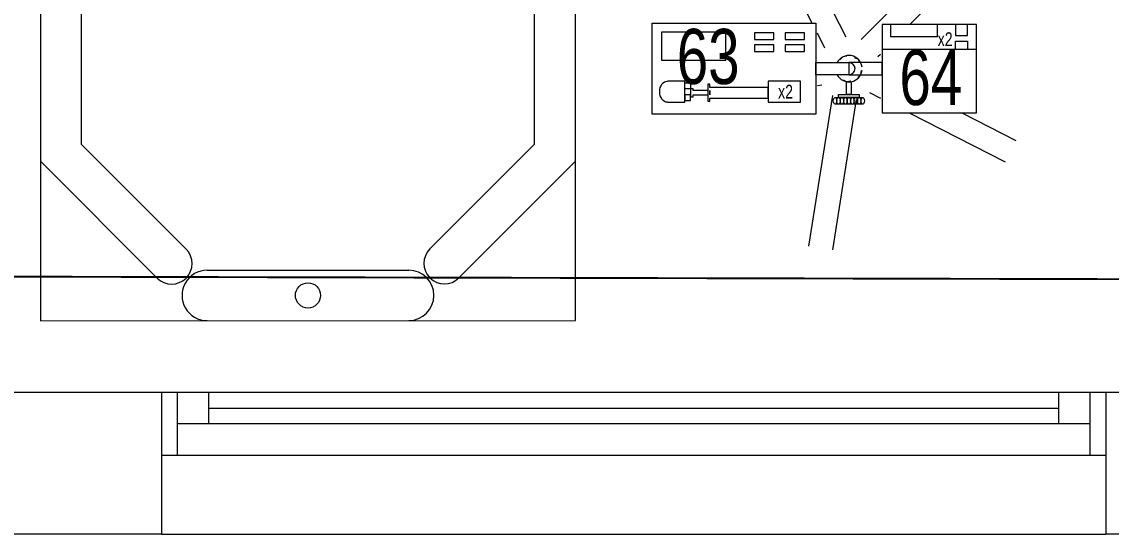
# Model space of a CAD drawing. Header units: metres. Extents: x 75097 to 220695, y -1557923 to -1361206.
# Drawn here: x 127576 to 129307, y -1471183 to -1470369 of the extents above; entities that cross this region are included whole.
import ezdxf

# ---------------------------------------------------------------- set-up
doc = ezdxf.new("R2010")
doc.units = ezdxf.units.M
doc.layers.get('0').update_dxf_attribs({"lineweight": 0})
for name, color, linetype, lineweight in [('A-100 - Copy$0$Aluminum', 8, 'Continuous', 0), ('A-100 - Copy$0$Medical Equipment and Furniture', 8, 'Continuous', 0), ('A-100 - Copy$0$Medical Equipment and Furniture1', 8, 'Continuous', 5), ('A-100 - Copy$0$Medical Equipment and Furniture2', 8, 'Continuous', 13), ('A-100 - Copy$0$Proj', 8, 'Continuous', 0), ('A-100 - Copy$0$Walls', 8, 'Continuous', 0)]:
    doc.layers.add(name, color=color, linetype=linetype, lineweight=lineweight)
doc.layers.add('E-POWR', color=7, linetype='Continuous', lineweight=9, true_color=0x4e7e3e)
doc.styles.add('A-100 - Copy$0$X3G_ENTITY_257CFD', font='swisscl.ttf', dxfattribs={"height": 200})

# ---------------------------------------------------------------- blocks, each defined once
blk = doc.blocks.new('*X149')
for p, q in [((5, 3), (5, 3)), ((5, 3), (5, 3)), ((5, 3), (5, 3)), ((5, 3), (5, 3)), ((5, 3), (5, 3)), ((5, 3), (5, 3)), ((5, 3), (5, 3)), ((5, 3), (5, 3)), ((5, 3), (5, 3)), ((5, 3), (5, 3)), ((5, 3), (5, 3)), ((5, 3), (5, 3)), ((5, 3), (5, 3)), ((5, 3), (5, 3)), ((5, 3), (5, 3)), ((5, 3), (5, 3)), ((5, 3), (5, 3)), ((5, 3), (5, 3)), ((5, 3), (5, 3)), ((5, 3), (5, 3)), ((5, 3), (5, 3)), ((5, 3), (5, 3)), ((5, 3), (5, 3)), ((5, 3), (5, 3)), ((5, 3), (5, 3)), ((5, 3), (5, 3)), ((5, 3), (5, 3)), ((5, 3), (5, 3)), ((5, 3), (5, 3)), ((5, 3), (5, 3)), ((5, 3), (5, 3)), ((5, 3), (5, 3)), ((5, 3), (5, 3)), ((5, 3), (5, 3)), ((5, 3), (5, 3)), ((5, 3), (5, 3)), ((5, 3), (5, 3)), ((5, 3), (5, 3)), ((5, 3), (5, 3)), ((5, 3), (5, 3)), ((5, 3), (5, 3)), ((5, 3), (5, 3)), ((5, 3), (5, 3)), ((5, 3), (5, 3)), ((5, 3), (5, 3)), ((5, 3), (5, 3)), ((5, 3), (5, 3)), ((5, 3), (5, 3)), ((5, 3), (5, 3)), ((5, 3), (5, 3)), ((5, 3), (5, 3)), ((5, 3), (5, 3)), ((5, 3), (5, 3)), ((5, 3), (5, 3)), ((5, 3), (5, 3)), ((5, 3), (5, 3)), ((5, 3), (5, 3)), ((5, 3), (5, 3)), ((5, 3), (5, 3)), ((5, 3), (5, 3)), ((5, 3), (5, 3)), ((5, 3), (5, 3)), ((5, 3), (5, 3)), ((5, 3), (5, 3)), ((5, 3), (5, 3)), ((5, 3), (5, 3)), ((6, 3), (5, 3)), ((5, 3), (5, 3)), ((6, 3), (5, 3)), ((5, 3), (5, 3)), ((6, 3), (5, 3)), ((5, 3), (5, 3)), ((6, 3), (5, 3)), ((5, 3), (5, 3)), ((5, 3), (5, 3)), ((5, 3), (5, 3)), ((5, 3), (5, 3)), ((5, 3), (5, 3)), ((5, 3), (5, 3)), ((5, 3), (5, 3)), ((5, 3), (5, 3)), ((5, 3), (5, 3)), ((5, 3), (5, 3)), ((5, 3), (5, 3)), ((5, 3), (5, 3)), ((5, 3), (5, 3)), ((5, 3), (5, 3)), ((5, 3), (5, 3)), ((5, 3), (5, 3)), ((5, 3), (5, 3)), ((5, 3), (5, 3)), ((5, 3), (5, 3)), ((5, 3), (5, 3)), ((5, 3), (5, 3)), ((5, 3), (5, 3)), ((5, 3), (5, 3)), ((6, 3), (6, 3)), ((6, 3), (6, 3)), ((6, 3), (6, 3)), ((6, 3), (6, 3)), ((6, 3), (6, 3)), ((6, 3), (6, 3)), ((6, 3), (6, 3)), ((6, 3), (6, 3)), ((6, 3), (6, 3)), ((6, 3), (6, 3)), ((6, 3), (6, 3)), ((6, 3), (6, 3)), ((6, 3), (6, 3)), ((6, 3), (6, 3)), ((6, 3), (6, 3)), ((6, 3), (6, 3)), ((6, 3), (6, 3)), ((6, 3), (6, 3)), ((6, 3), (6, 3)), ((6, 3), (6, 3)), ((6, 3), (6, 3)), ((6, 3), (6, 3)), ((6, 3), (6, 3)), ((6, 3), (6, 3)), ((6, 3), (6, 3)), ((6, 3), (6, 3)), ((6, 3), (6, 3)), ((6, 3), (6, 3)), ((6, 3), (6, 3)), ((6, 3), (6, 3)), ((6, 3), (6, 3)), ((6, 3), (6, 3)), ((6, 3), (6, 3)), ((6, 3), (6, 3)), ((6, 3), (6, 3)), ((6, 3), (6, 3)), ((6, 3), (6, 3)), ((6, 3), (6, 3)), ((6, 3), (6, 3)), ((6, 3), (6, 3)), ((6, 3), (6, 3)), ((6, 3), (6, 3)), ((6, 3), (6, 3)), ((6, 3), (6, 3)), ((6, 3), (6, 3)), ((6, 3), (6, 3)), ((6, 3), (6, 3)), ((6, 3), (6, 3)), ((6, 3), (6, 3)), ((6, 3), (6, 3)), ((6, 3), (6, 3)), ((6, 3), (6, 3)), ((6, 3), (6, 3)), ((6, 3), (6, 3)), ((6, 3), (6, 3)), ((6, 3), (6, 3)), ((6, 3), (6, 3)), ((6, 3), (6, 3)), ((6, 3), (6, 3)), ((6, 3), (6, 3)), ((6, 3), (6, 3)), ((6, 3), (6, 3)), ((6, 3), (6, 3)), ((6, 3), (6, 3)), ((6, 3), (6, 3)), ((6, 3), (6, 3)), ((6, 3), (6, 3)), ((6, 3), (6, 3)), ((6, 3), (6, 3)), ((6, 3), (6, 3)), ((6, 3), (6, 3)), ((6, 3), (6, 3)), ((6, 3), (6, 3)), ((6, 3), (6, 3)), ((6, 3), (6, 3)), ((6, 3), (6, 3)), ((6, 3), (6, 3)), ((6, 3), (6, 3)), ((6, 3), (6, 3)), ((6, 3), (6, 3)), ((6, 3), (6, 3)), ((6, 3), (6, 3)), ((6, 3), (6, 3)), ((6, 3), (6, 3)), ((6, 3), (6, 3)), ((6, 3), (6, 3)), ((6, 3), (6, 3)), ((6, 3), (6, 3)), ((6, 3), (6, 3)), ((6, 3), (6, 3)), ((6, 3), (6, 3)), ((6, 3), (6, 3)), ((6, 3), (6, 3)), ((6, 3), (6, 3)), ((6, 3), (6, 3)), ((6, 3), (6, 3)), ((6, 3), (6, 3)), ((6, 3), (6, 3)), ((6, 3), (6, 3)), ((6, 3), (6, 3)), ((6, 3), (6, 3)), ((6, 3), (6, 3)), ((6, 3), (6, 3)), ((6, 3), (6, 3)), ((6, 3), (6, 3)), ((6, 3), (6, 3)), ((6, 3), (6, 3)), ((6, 3), (6, 3)), ((6, 3), (6, 3)), ((6, 3), (6, 3)), ((6, 3), (6, 3)), ((6, 3), (6, 3)), ((6, 3), (6, 3)), ((6, 3), (6, 3)), ((6, 3), (6, 3)), ((6, 3), (6, 3)), ((6, 3), (6, 3)), ((6, 3), (6, 3)), ((6, 3), (6, 3)), ((6, 3), (6, 3)), ((6, 3), (6, 3)), ((6, 3), (6, 3)), ((6, 3), (6, 3)), ((6, 3), (6, 3)), ((6, 3), (6, 3)), ((6, 3), (6, 3)), ((6, 3), (6, 3)), ((6, 3), (6, 3)), ((6, 3), (6, 3)), ((6, 3), (6, 3)), ((6, 3), (6, 3)), ((6, 3), (6, 3)), ((6, 3), (6, 3)), ((6, 3), (6, 3)), ((6, 3), (6, 3)), ((6, 3), (6, 3)), ((6, 3), (6, 3)), ((6, 3), (6, 3)), ((6, 3), (6, 3)), ((6, 3), (6, 3)), ((6, 3), (6, 3)), ((6, 3), (6, 3)), ((6, 3), (6, 3)), ((6, 3), (6, 3)), ((6, 3), (6, 3)), ((6, 3), (6, 3)), ((6, 3), (6, 3)), ((6, 3), (6, 3)), ((6, 3), (6, 3)), ((6, 3), (6, 3)), ((6, 3), (6, 3)), ((6, 3), (6, 3)), ((6, 3), (6, 3)), ((6, 3), (6, 3)), ((6, 3), (6, 3)), ((6, 3), (6, 3)), ((6, 3), (6, 3)), ((6, 3), (6, 3)), ((6, 3), (6, 3)), ((6, 3), (6, 3)), ((6, 3), (6, 3)), ((6, 3), (6, 3)), ((6, 3), (6, 3)), ((6, 3), (6, 3)), ((6, 3), (6, 3)), ((6, 3), (6, 3)), ((6, 3), (6, 3)), ((6, 3), (6, 3)), ((6, 3), (6, 3)), ((6, 3), (6, 3)), ((6, 3), (6, 3)), ((6, 3), (6, 3)), ((6, 3), (6, 3)), ((6, 3), (6, 3)), ((6, 3), (6, 3)), ((6, 3), (6, 3)), ((6, 3), (6, 3)), ((6, 3), (6, 3)), ((6, 3), (6, 3)), ((6, 3), (6, 3)), ((6, 3), (6, 3)), ((6, 3), (6, 3)), ((6, 3), (6, 3)), ((6, 3), (6, 3)), ((6, 3), (6, 3)), ((6, 3), (6, 3)), ((6, 3), (6, 3)), ((6, 3), (6, 3)), ((6, 3), (6, 3)), ((6, 3), (6, 3)), ((6, 3), (6, 3)), ((6, 3), (6, 3)), ((6, 3), (6, 3)), ((6, 3), (6, 3)), ((6, 3), (6, 3)), ((6, 3), (6, 3)), ((6, 3), (6, 3)), ((6, 3), (6, 3)), ((6, 3), (6, 3)), ((6, 3), (6, 3)), ((6, 3), (6, 3)), ((6, 3), (6, 3)), ((6, 3), (6, 3)), ((6, 3), (6, 3)), ((6, 3), (5, 3)), ((6, 3), (5, 3)), ((6, 3), (5, 3)), ((6, 3), (5, 3)), ((6, 3), (5, 3)), ((6, 3), (6, 3)), ((6, 3), (6, 3)), ((6, 3), (6, 3)), ((6, 3), (6, 3)), ((6, 3), (6, 3)), ((6, 3), (6, 3)), ((6, 3), (6, 3)), ((6, 3), (6, 3)), ((6, 3), (6, 3)), ((6, 3), (6, 3)), ((6, 3), (6, 3)), ((6, 3), (6, 3)), ((6, 3), (6, 3)), ((6, 3), (6, 3)), ((6, 3), (6, 3)), ((6, 3), (6, 3)), ((6, 3), (6, 3)), ((6, 3), (6, 3)), ((6, 3), (6, 3)), ((6, 3), (6, 3)), ((6, 3), (6, 3)), ((6, 3), (6, 3)), ((6, 3), (6, 3)), ((6, 3), (6, 3)), ((6, 3), (6, 3)), ((6, 3), (6, 3)), ((6, 3), (6, 3)), ((6, 3), (6, 3)), ((6, 3), (6, 3)), ((6, 3), (6, 3)), ((6, 3), (6, 3)), ((6, 3), (6, 3)), ((6, 3), (6, 3)), ((6, 3), (6, 3)), ((6, 3), (6, 3)), ((6, 3), (6, 3)), ((6, 3), (6, 3)), ((6, 3), (6, 3)), ((6, 3), (6, 3)), ((6, 3), (6, 3)), ((6, 3), (6, 3)), ((6, 3), (6, 3)), ((6, 3), (6, 3)), ((6, 3), (6, 3)), ((6, 3), (6, 3)), ((6, 3), (6, 3)), ((6, 3), (6, 3)), ((6, 3), (6, 3)), ((6, 3), (6, 3)), ((6, 3), (6, 3)), ((6, 3), (6, 3)), ((6, 3), (6, 3)), ((6, 3), (6, 3)), ((6, 3), (6, 3)), ((6, 3), (6, 3)), ((6, 3), (6, 3)), ((6, 3), (6, 3)), ((6, 3), (6, 3)), ((6, 3), (6, 3)), ((6, 3), (6, 3)), ((6, 3), (6, 3)), ((6, 3), (6, 3)), ((6, 3), (6, 3)), ((6, 3), (6, 3)), ((6, 3), (6, 3)), ((6, 3), (6, 3)), ((6, 3), (6, 3)), ((6, 3), (6, 3)), ((6, 3), (6, 3)), ((6, 3), (6, 3)), ((6, 3), (6, 3)), ((6, 3), (6, 3)), ((6, 3), (6, 3)), ((6, 3), (6, 3)), ((6, 3), (6, 3)), ((6, 3), (6, 3)), ((6, 3), (6, 3)), ((6, 3), (6, 3)), ((6, 3), (6, 3)), ((6, 3), (6, 3)), ((6, 3), (6, 3)), ((6, 3), (6, 3)), ((6, 3), (6, 3)), ((6, 3), (6, 3)), ((6, 3), (6, 3)), ((6, 3), (6, 3)), ((6, 3), (6, 3)), ((6, 3), (6, 3)), ((6, 3), (6, 3)), ((6, 3), (6, 3)), ((6, 3), (6, 3)), ((6, 3), (6, 3)), ((6, 3), (6, 3)), ((6, 3), (6, 3)), ((6, 3), (6, 3)), ((6, 3), (6, 3)), ((6, 3), (6, 3)), ((6, 3), (6, 3)), ((6, 3), (6, 3)), ((6, 3), (6, 3)), ((6, 3), (6, 3)), ((6, 3), (6, 3)), ((6, 3), (6, 3)), ((6, 3), (6, 3)), ((6, 3), (6, 3)), ((6, 3), (6, 3)), ((6, 3), (6, 3)), ((6, 3), (6, 3)), ((6, 3), (6, 3)), ((6, 3), (6, 3)), ((6, 3), (6, 3)), ((6, 3), (6, 3)), ((6, 3), (6, 3)), ((6, 3), (6, 3)), ((6, 3), (6, 3)), ((6, 3), (6, 3)), ((6, 3), (6, 3)), ((6, 3), (6, 3)), ((6, 3), (6, 3)), ((6, 3), (6, 3)), ((6, 3), (6, 3)), ((6, 3), (6, 3)), ((6, 3), (6, 3)), ((6, 3), (6, 3)), ((6, 3), (6, 3)), ((6, 3), (6, 3)), ((6, 3), (6, 3)), ((6, 3), (6, 3)), ((6, 3), (6, 3)), ((6, 3), (6, 3)), ((6, 3), (6, 3)), ((6, 3), (6, 3)), ((6, 3), (6, 3)), ((6, 3), (6, 3)), ((6, 3), (6, 3)), ((6, 3), (6, 3)), ((6, 3), (6, 3)), ((6, 3), (6, 3)), ((6, 3), (6, 3)), ((6, 3), (6, 3)), ((6, 3), (6, 3)), ((6, 3), (6, 3)), ((6, 3), (6, 3)), ((6, 3), (6, 3)), ((6, 3), (6, 3)), ((6, 3), (6, 3)), ((6, 3), (6, 3)), ((6, 3), (6, 3)), ((6, 3), (6, 3)), ((6, 3), (6, 3)), ((6, 3), (6, 3)), ((6, 3), (6, 3)), ((6, 3), (6, 3)), ((6, 3), (6, 3)), ((6, 3), (6, 3)), ((6, 3), (6, 3)), ((6, 3), (6, 3)), ((6, 3), (6, 3)), ((6, 3), (6, 3)), ((6, 3), (6, 3)), ((6, 3), (6, 3)), ((6, 3), (6, 3)), ((6, 3), (6, 3)), ((6, 3), (6, 3)), ((6, 3), (6, 3)), ((6, 3), (6, 3)), ((6, 3), (6, 3)), ((6, 3), (6, 3)), ((6, 3), (6, 3)), ((6, 3), (6, 3)), ((6, 3), (6, 3)), ((6, 3), (6, 3)), ((6, 3), (6, 3)), ((6, 3), (6, 3)), ((6, 3), (6, 3)), ((6, 3), (6, 3)), ((6, 3), (6, 3)), ((6, 3), (6, 3)), ((6, 3), (6, 3)), ((6, 3), (6, 3)), ((6, 3), (6, 3)), ((6, 3), (6, 3)), ((6, 3), (6, 3)), ((6, 3), (6, 3)), ((6, 3), (6, 3)), ((6, 3), (6, 3)), ((6, 3), (6, 3)), ((6, 3), (6, 3)), ((6, 3), (6, 3)), ((6, 3), (6, 3)), ((6, 3), (6, 3)), ((6, 3), (6, 3)), ((6, 3), (6, 3)), ((6, 3), (6, 3)), ((6, 3), (6, 3)), ((6, 3), (6, 3)), ((6, 3), (6, 3)), ((6, 3), (6, 3)), ((6, 3), (6, 3)), ((6, 3), (6, 3)), ((6, 3), (6, 3)), ((6, 3), (6, 3)), ((6, 3), (6, 3)), ((6, 3), (6, 3)), ((6, 3), (6, 3)), ((6, 3), (6, 3)), ((6, 3), (6, 3)), ((6, 3), (6, 3)), ((6, 3), (6, 3)), ((6, 3), (6, 3)), ((6, 3), (6, 3)), ((6, 3), (6, 3)), ((6, 3), (6, 3)), ((6, 3), (6, 3)), ((6, 3), (6, 3)), ((6, 3), (6, 3)), ((6, 3), (6, 3)), ((6, 3), (6, 3)), ((6, 3), (6, 3)), ((6, 3), (6, 3)), ((6, 3), (6, 3)), ((6, 3), (6, 3)), ((6, 3), (6, 3)), ((6, 3), (6, 3)), ((6, 3), (6, 3)), ((6, 3), (6, 3)), ((6, 3), (6, 3)), ((6, 3), (6, 3)), ((6, 3), (6, 3)), ((6, 3), (6, 3)), ((6, 3), (6, 3)), ((6, 3), (6, 3)), ((6, 3), (6, 3)), ((6, 3), (6, 3)), ((6, 3), (6, 3)), ((6, 3), (6, 3)), ((6, 3), (6, 3)), ((6, 3), (6, 3)), ((6, 3), (6, 3)), ((6, 3), (6, 3)), ((6, 3), (6, 3)), ((6, 3), (6, 3)), ((6, 3), (6, 3)), ((6, 3), (6, 3)), ((6, 3), (6, 3)), ((6, 3), (6, 3)), ((6, 3), (6, 3)), ((6, 3), (6, 3)), ((6, 3), (6, 3)), ((6, 3), (6, 3)), ((6, 3), (6, 3)), ((6, 3), (6, 3)), ((6, 3), (6, 3)), ((6, 3), (6, 3)), ((6, 3), (6, 3)), ((6, 3), (6, 3)), ((6, 3), (6, 3)), ((6, 3), (6, 3)), ((6, 3), (6, 3)), ((6, 3), (6, 3)), ((6, 3), (6, 3)), ((6, 3), (6, 3)), ((6, 3), (6, 3)), ((6, 3), (6, 3)), ((6, 3), (6, 3)), ((6, 3), (6, 3)), ((6, 3), (6, 3)), ((6, 3), (6, 3)), ((6, 3), (6, 3)), ((6, 3), (6, 3)), ((6, 3), (6, 3)), ((6, 3), (6, 3)), ((6, 3), (6, 3)), ((6, 3), (6, 3)), ((6, 3), (6, 3)), ((6, 3), (6, 3)), ((6, 3), (6, 3)), ((6, 3), (6, 3)), ((6, 3), (6, 3)), ((6, 3), (6, 3)), ((6, 3), (6, 3)), ((6, 3), (6, 3)), ((6, 3), (6, 3)), ((6, 3), (6, 3)), ((6, 3), (6, 3)), ((6, 3), (6, 3)), ((6, 3), (6, 3)), ((6, 3), (6, 3)), ((6, 3), (6, 3)), ((6, 3), (6, 3)), ((6, 3), (6, 3)), ((6, 3), (6, 3)), ((6, 3), (6, 3)), ((6, 3), (6, 3)), ((6, 3), (6, 3)), ((6, 3), (6, 3)), ((6, 3), (6, 3)), ((6, 3), (6, 3)), ((6, 3), (6, 3)), ((6, 3), (6, 3)), ((6, 3), (6, 3)), ((6, 3), (6, 3)), ((6, 3), (6, 3)), ((6, 3), (6, 3)), ((6, 3), (6, 3)), ((6, 3), (6, 3)), ((6, 3), (6, 3)), ((6, 3), (6, 3)), ((6, 3), (6, 3)), ((6, 3), (6, 3)), ((6, 3), (6, 3)), ((6, 3), (6, 3)), ((6, 3), (6, 3)), ((6, 3), (6, 3)), ((6, 3), (6, 3)), ((6, 3), (6, 3)), ((6, 3), (6, 3))]:
    blk.add_line(p, q)
blk = doc.blocks.new('*X150')
for p, q in [((13, 1), (13, 1)), ((13, 1), (13, 1)), ((13, 1), (13, 1)), ((13, 1), (13, 1)), ((13, 1), (13, 1)), ((13, 1), (13, 1)), ((13, 1), (13, 1)), ((13, 1), (13, 1)), ((13, 1), (13, 1)), ((13, 1), (13, 1)), ((13, 1), (13, 1)), ((13, 1), (13, 1)), ((13, 1), (13, 1)), ((13, 1), (13, 1)), ((13, 1), (13, 1)), ((13, 1), (14, 1)), ((13, 1), (14, 1)), ((13, 1), (14, 1)), ((13, 1), (13, 1)), ((13, 1), (13, 1)), ((13, 1), (13, 1)), ((13, 1), (13, 1)), ((13, 1), (13, 1)), ((13, 1), (13, 1)), ((13, 1), (13, 1)), ((13, 1), (13, 1)), ((13, 1), (13, 1)), ((13, 1), (13, 1)), ((13, 1), (13, 1)), ((13, 1), (13, 1)), ((13, 1), (13, 1)), ((13, 1), (13, 1)), ((13, 1), (13, 1)), ((13, 1), (13, 1)), ((13, 1), (13, 1)), ((13, 1), (13, 1)), ((13, 1), (13, 1)), ((13, 1), (13, 1)), ((13, 1), (13, 1)), ((13, 1), (13, 1)), ((13, 1), (13, 1)), ((13, 1), (13, 1)), ((13, 1), (13, 1)), ((13, 1), (13, 1)), ((13, 1), (13, 1)), ((13, 1), (13, 1)), ((13, 1), (13, 1)), ((13, 1), (13, 1)), ((13, 1), (13, 1)), ((13, 1), (13, 1)), ((13, 1), (13, 1)), ((13, 1), (13, 1)), ((13, 1), (13, 1)), ((13, 1), (13, 1)), ((13, 1), (13, 1)), ((13, 1), (13, 1)), ((13, 1), (13, 1)), ((13, 1), (13, 1)), ((13, 1), (13, 1)), ((13, 1), (13, 1)), ((13, 1), (13, 1)), ((13, 1), (13, 1)), ((13, 1), (13, 1)), ((13, 1), (13, 1)), ((13, 1), (13, 1)), ((13, 1), (13, 1)), ((13, 1), (13, 1)), ((13, 1), (13, 1)), ((13, 1), (13, 1)), ((13, 1), (13, 1)), ((13, 1), (13, 1)), ((13, 1), (13, 1)), ((13, 1), (13, 1)), ((13, 1), (13, 1)), ((13, 1), (13, 1)), ((13, 1), (13, 1)), ((13, 1), (13, 1)), ((13, 1), (13, 1)), ((13, 1), (13, 1)), ((13, 1), (13, 1)), ((13, 1), (13, 1)), ((13, 1), (13, 1)), ((13, 1), (13, 1)), ((13, 1), (13, 1)), ((13, 1), (13, 1)), ((13, 1), (13, 1)), ((13, 1), (13, 1)), ((13, 1), (13, 1)), ((13, 1), (13, 1)), ((13, 1), (13, 1)), ((13, 1), (13, 1)), ((13, 1), (13, 1)), ((13, 1), (13, 1)), ((13, 1), (13, 1)), ((13, 1), (13, 1)), ((13, 1), (13, 1)), ((13, 1), (13, 1)), ((13, 1), (13, 1)), ((13, 1), (13, 1)), ((13, 1), (13, 1)), ((13, 1), (13, 1)), ((13, 1), (13, 1)), ((13, 1), (13, 1)), ((13, 1), (13, 1)), ((13, 1), (13, 1)), ((13, 1), (13, 1)), ((13, 1), (13, 1)), ((13, 1), (13, 1)), ((13, 1), (13, 1)), ((13, 1), (13, 1)), ((13, 1), (13, 1)), ((13, 1), (13, 1)), ((13, 1), (13, 1)), ((13, 1), (13, 1)), ((13, 1), (13, 1)), ((13, 1), (13, 1)), ((13, 1), (13, 1)), ((13, 1), (13, 1)), ((13, 1), (13, 1)), ((13, 1), (13, 1)), ((13, 1), (13, 1)), ((13, 1), (13, 1)), ((13, 1), (13, 1)), ((13, 1), (14, 1)), ((13, 0), (13, 0)), ((13, 0), (13, 0)), ((13, 0), (13, 0)), ((13, 0), (13, 0)), ((13, 0), (13, 0)), ((13, 0), (13, 0)), ((13, 0), (13, 0)), ((13, 0), (13, 0)), ((13, 0), (13, 0)), ((13, 0), (13, 0)), ((13, 0), (13, 0)), ((13, 0), (13, 0)), ((13, 0), (13, 0)), ((13, 0), (13, 0)), ((13, 0), (13, 0)), ((13, 0), (13, 0)), ((13, 0), (13, 0)), ((13, 0), (13, 0)), ((13, 0), (13, 0)), ((13, 0), (13, 0)), ((13, 0), (13, 0)), ((13, 0), (13, 0)), ((13, 0), (13, 0)), ((13, 0), (13, 0)), ((13, 0), (13, 0)), ((13, 0), (13, 0)), ((13, 0), (13, 0)), ((13, 0), (13, 0)), ((13, 0), (13, 0)), ((13, 0), (13, 0)), ((13, 0), (13, 0)), ((13, 0), (13, 0)), ((13, 0), (13, 0)), ((13, 0), (13, 0)), ((13, 0), (13, 0)), ((13, 0), (13, 0)), ((13, 0), (13, 0)), ((13, 0), (13, 0)), ((13, 0), (13, 0)), ((13, 0), (13, 0)), ((13, 0), (13, 0)), ((13, 0), (13, 0)), ((13, 0), (13, 0)), ((13, 0), (13, 0)), ((13, 0), (13, 0)), ((13, 0), (13, 0)), ((13, 0), (13, 0)), ((13, 0), (13, 0)), ((13, 0), (14, 0)), ((13, 0), (14, 0)), ((13, 0), (13, 0)), ((13, 0), (14, 0)), ((14, 1), (14, 1)), ((14, 1), (14, 1)), ((14, 1), (14, 1)), ((14, 1), (14, 1)), ((14, 1), (14, 1)), ((14, 1), (14, 1)), ((14, 1), (14, 1)), ((14, 1), (14, 1)), ((14, 1), (14, 1)), ((14, 1), (14, 1)), ((14, 1), (14, 1)), ((14, 1), (14, 1)), ((14, 1), (14, 1)), ((14, 1), (14, 1)), ((14, 1), (14, 1)), ((14, 1), (14, 1)), ((14, 1), (14, 1)), ((14, 1), (14, 1)), ((14, 1), (14, 1)), ((14, 1), (14, 1)), ((14, 1), (14, 1)), ((14, 1), (14, 1)), ((14, 1), (14, 1)), ((14, 1), (14, 1)), ((14, 1), (14, 1)), ((14, 1), (14, 1)), ((14, 1), (14, 1)), ((14, 1), (14, 1)), ((14, 1), (14, 1)), ((14, 1), (14, 1)), ((14, 1), (14, 1)), ((14, 1), (14, 1)), ((14, 1), (14, 1)), ((14, 1), (14, 1)), ((14, 1), (14, 1)), ((14, 1), (14, 1)), ((14, 1), (14, 1)), ((14, 1), (14, 1)), ((14, 1), (14, 1)), ((14, 1), (14, 1)), ((14, 1), (14, 1)), ((14, 1), (14, 1)), ((14, 1), (14, 1)), ((14, 1), (14, 1)), ((14, 1), (14, 1)), ((14, 1), (14, 1)), ((14, 1), (14, 1)), ((14, 1), (14, 1)), ((14, 1), (14, 1)), ((14, 1), (14, 1)), ((14, 1), (14, 1)), ((14, 1), (14, 1)), ((14, 1), (14, 1)), ((14, 1), (14, 1)), ((14, 1), (14, 1)), ((14, 1), (14, 1)), ((14, 1), (14, 1)), ((14, 1), (14, 1)), ((14, 1), (14, 1)), ((14, 1), (14, 1)), ((14, 1), (14, 1)), ((14, 1), (14, 1)), ((14, 1), (14, 1)), ((14, 1), (14, 1)), ((14, 1), (14, 1)), ((14, 1), (14, 1)), ((14, 1), (14, 1)), ((14, 1), (14, 1)), ((14, 1), (14, 1)), ((14, 1), (14, 1)), ((14, 1), (14, 1)), ((14, 1), (14, 1)), ((14, 1), (14, 1)), ((14, 1), (14, 1)), ((14, 1), (14, 1)), ((14, 1), (14, 1)), ((14, 1), (14, 1)), ((14, 1), (14, 1)), ((14, 1), (14, 1)), ((14, 1), (14, 1)), ((14, 1), (14, 1)), ((14, 1), (14, 1)), ((14, 1), (14, 1)), ((14, 1), (14, 1)), ((14, 1), (14, 1)), ((14, 1), (14, 1)), ((14, 1), (14, 1)), ((14, 1), (14, 1)), ((14, 1), (14, 1)), ((14, 1), (14, 1)), ((14, 1), (14, 1)), ((14, 1), (14, 1)), ((14, 1), (14, 1)), ((14, 1), (14, 1)), ((14, 0), (14, 0)), ((14, 0), (14, 0)), ((14, 0), (14, 0)), ((14, 0), (14, 0)), ((14, 0), (14, 0)), ((14, 0), (14, 0)), ((14, 0), (14, 0)), ((14, 0), (14, 0)), ((14, 0), (14, 0)), ((14, 0), (14, 0)), ((14, 0), (14, 0)), ((14, 0), (14, 0)), ((14, 0), (14, 0)), ((14, 0), (14, 0)), ((14, 0), (14, 0)), ((14, 0), (14, 0)), ((14, 0), (14, 0)), ((14, 0), (14, 0)), ((14, 0), (14, 0)), ((14, 0), (14, 0)), ((14, 0), (14, 0)), ((14, 0), (14, 0)), ((14, 0), (14, 0)), ((14, 0), (14, 0)), ((14, 0), (14, 0)), ((14, 0), (14, 0)), ((14, 0), (14, 0)), ((14, 0), (14, 0)), ((14, 0), (14, 0)), ((14, 0), (14, 0)), ((14, 0), (14, 0)), ((14, 0), (14, 0)), ((14, 0), (14, 0)), ((14, 0), (14, 0)), ((14, 0), (14, 0)), ((14, 0), (14, 0)), ((14, 0), (14, 0)), ((14, 0), (14, 0)), ((14, 0), (14, 0)), ((14, 0), (14, 0)), ((14, 0), (14, 0)), ((14, 0), (14, 0)), ((14, 0), (14, 0)), ((14, 0), (14, 0)), ((14, 0), (14, 0)), ((14, 0), (14, 0)), ((14, 0), (14, 0)), ((14, 0), (14, 0)), ((13, 0), (13, 0)), ((13, 0), (14, 0)), ((13, 0), (13, 0)), ((13, 0), (14, 0)), ((13, 0), (13, 0)), ((13, 0), (14, 0)), ((13, 0), (13, 0)), ((13, 0), (13, 0)), ((13, 0), (13, 0)), ((13, 0), (13, 0)), ((13, 0), (14, 0)), ((13, 0), (13, 0)), ((13, 0), (14, 0)), ((13, 0), (13, 0)), ((13, 0), (14, 0)), ((13, 0), (13, 0)), ((13, 0), (14, 0)), ((13, 0), (13, 0)), ((13, 0), (14, 0)), ((13, 0), (13, 0)), ((13, 0), (14, 0)), ((13, 0), (13, 0)), ((13, 0), (14, 0)), ((13, 0), (13, 0)), ((13, 0), (13, 0)), ((13, 0), (13, 0)), ((13, 0), (14, 0)), ((13, 0), (13, 0)), ((13, 0), (14, 0)), ((13, 0), (13, 0)), ((13, 0), (14, 0)), ((13, 0), (13, 0)), ((13, 0), (14, 0)), ((13, 0), (13, 0)), ((13, 0), (13, 0)), ((13, 0), (13, 0)), ((13, 0), (13, 0)), ((13, 0), (13, 0)), ((13, 0), (13, 0)), ((13, 0), (13, 0)), ((13, 0), (13, 0)), ((13, 0), (13, 0)), ((13, 0), (13, 0)), ((13, 0), (13, 0)), ((13, 0), (13, 0)), ((13, 0), (13, 0)), ((13, 0), (13, 0)), ((13, 0), (13, 0)), ((13, 0), (13, 0)), ((13, 0), (13, 0)), ((13, 0), (13, 0)), ((13, 0), (13, 0)), ((13, 0), (13, 0)), ((13, 0), (13, 0)), ((13, 0), (13, 0)), ((13, 0), (13, 0)), ((13, 0), (13, 0)), ((13, 0), (13, 0)), ((13, 0), (13, 0)), ((13, 0), (13, 0)), ((13, 0), (13, 0)), ((13, 0), (13, 0)), ((13, 0), (13, 0)), ((13, 0), (13, 0)), ((13, -1), (13, -1)), ((13, -1), (13, -1)), ((13, -1), (13, -1)), ((13, -1), (13, -1)), ((13, -1), (13, -1)), ((13, -1), (14, -1)), ((13, -1), (13, -1)), ((14, 0), (14, 0)), ((14, 0), (14, 0)), ((14, 0), (14, 0)), ((14, 0), (14, 0)), ((14, 0), (14, 0)), ((14, 0), (14, 0)), ((14, 0), (14, 0)), ((14, 0), (14, 0)), ((14, 0), (14, 0)), ((14, 0), (14, 0)), ((14, 0), (14, 0)), ((14, 0), (14, 0)), ((14, 0), (14, 0)), ((14, 0), (14, 0)), ((14, 0), (14, 0)), ((13, 0), (14, 0)), ((14, 0), (14, 0)), ((14, 0), (14, 0)), ((14, 0), (14, 0)), ((14, 0), (14, 0)), ((14, 0), (14, 0)), ((14, 0), (14, 0)), ((14, 0), (14, 0)), ((14, 0), (14, 0)), ((14, 0), (14, 0)), ((14, 0), (14, 0)), ((14, 0), (14, 0)), ((14, 0), (14, 0)), ((14, 0), (14, 0)), ((14, 0), (14, 0)), ((14, 0), (14, 0)), ((14, 0), (14, 0)), ((14, 0), (14, 0)), ((14, 0), (14, 0)), ((14, 0), (14, 0)), ((14, 0), (14, 0)), ((14, 0), (14, 0)), ((14, 0), (14, 0)), ((14, 0), (14, 0)), ((14, 0), (14, 0)), ((14, 0), (14, 0)), ((14, 0), (14, 0)), ((14, 0), (14, 0)), ((14, 0), (14, 0)), ((14, 0), (14, 0)), ((14, 0), (14, 0)), ((14, 0), (14, 0)), ((14, 0), (14, 0)), ((14, 0), (14, 0)), ((14, 0), (14, 0)), ((14, -1), (14, -1)), ((14, -1), (14, -1)), ((14, -1), (14, -1)), ((14, -1), (14, -1)), ((14, -1), (14, -1))]:
    blk.add_line(p, q)
blk = doc.blocks.new('A-100 - Copy$0$HF16786E-P')
at = {"layer": 'A-100 - Copy$0$Medical Equipment and Furniture1'}
for p, q in [((0, 0.425), (-2.14, 0.425)), ((-0.2531, 0.425), (-0.0678, 0.2397)), ((0, -0.425), (0, 0.425)), ((-0.28, 0.36), (-1.86, 0.36)), ((-0.28, 0.36), (-0.1137, 0.1937)), ((-0.08, -0.16), (-0.08, 0.16)), ((-0.1136, -0.1936), (-0.28, -0.36)), ((-0.0676, -0.2396), (-0.2531, -0.425)), ((-1.86, -0.36), (-0.28, -0.36)), ((-2.14, -0.425), (0, -0.425))]:
    blk.add_line(p, q, dxfattribs=at)
for points in [[(0, 0.425), (0, 0.425), (0, 0.425), (0, 0.425), (0, 0.425), (0, 0.425), (0, 0.425), (0, 0.425), (0, 0.425), (0, 0.425), (0, 0.425), (0, 0.425), (0, 0.425), (0, 0.425), (0, 0.425), (0, 0.425), (0, 0.425), (0, 0.425), (0, 0.425), (0, 0.425), (0, 0.425), (0, 0.425), (0, 0.425), (0, 0.425), (0, 0.425), (0, 0.425), (0, 0.425), (0, 0.425), (0, 0.425), (0, 0.425), (0, 0.425), (0, 0.425), (0, 0.425), (0, 0.425), (0, 0.425), (0, 0.425), (0, 0.425), (0, 0.425), (0, 0.425), (0, 0.425), (0, 0.425), (0, 0.425), (0, 0.425), (0, 0.425), (0, 0.425), (0, 0.425), (0, 0.425), (0, 0.425), (0, 0.425), (0, 0.425), (0, 0.425), (0, 0.425), (0, 0.425), (0, 0.425), (0, 0.425), (0, 0.425), (0, 0.425), (0, 0.425), (0, 0.425), (0, 0.425), (0, 0.425), (0, 0.425), (0, 0.425), (0, 0.425), (0, 0.425), (0, 0.425), (0, 0.425), (0, 0.425), (0, 0.425), (0, 0.425), (0, 0.425), (0, 0.425), (0, 0.425), (0, 0.425), (0, 0.425), (0, 0.425), (0, 0.425), (0, 0.425), (0, 0.425), (0, 0.425), (0, 0.425), (0, 0.425), (0, 0.425), (0, 0.425), (0, 0.425), (0, 0.425), (0, 0.425), (0, 0.425), (0, 0.425), (0, 0.425), (0, 0.425), (0, 0.425), (0, 0.425), (0, 0.425), (0, 0.425), (0, 0.425), (0, 0.425), (0, 0.425), (0, 0.425), (0, 0.425), (0, 0.425), (0, 0.425), (0, 0.425), (0, 0.425), (0, 0.425), (0, 0.425), (0, 0.425), (0, 0.425), (0, 0.425), (0, 0.425), (0, 0.425), (0, 0.425), (0, 0.425), (0, 0.425), (0, 0.425), (0, 0.425), (0, 0.425), (0, 0.425), (0, 0.425), (0, 0.425), (0, 0.425), (0, 0.425), (0, 0.425), (0, 0.425), (0, 0.425), (0, 0.425), (0, 0.425), (0, 0.425), (0, 0.425), (0, 0.425), (0, 0.425), (0, 0.425), (0, 0.425), (0, 0.425), (0, 0.425), (0, 0.425), (0, 0.425), (0, 0.425), (0, 0.425), (0, 0.425), (0, 0.425), (0, 0.425), (0, 0.425), (0, 0.425), (0, 0.425), (0, 0.425), (0, 0.425), (0, 0.425), (0, 0.425), (0, 0.425), (0, 0.425), (0, 0.425), (0, 0.425), (0, 0.425), (0, 0.425), (0, 0.425), (0, 0.425), (0, 0.425), (0, 0.425), (0, 0.425), (0, 0.425), (0, 0.425), (0, 0.425), (0, 0.425), (0, 0.425), (0, 0.425), (0, 0.425), (0, 0.425), (0, 0.425), (0, 0.425), (0, 0.425), (0, 0.425), (0, 0.425), (0, 0.425), (0, 0.425), (0, 0.425), (0, 0.425), (0, 0.425), (0, 0.425), (0, 0.425), (0, 0.425), (0, 0.425), (0, 0.425), (0, 0.425), (0, 0.425), (0, 0.425), (0, 0.425), (0, 0.425), (0, 0.425), (0, 0.425), (0, 0.425), (0, 0.425), (0, 0.425), (0, 0.425), (0, 0.425), (0, 0.425), (0, 0.425), (0, 0.425), (0, 0.425), (0, 0.425), (0, 0.425), (0, 0.425), (0, 0.425), (0, 0.425), (0, 0.425), (0, 0.425), (0, 0.425), (0, 0.425), (0, 0.425), (0, 0.425), (0, 0.425), (0, 0.425), (0, 0.425), (0, 0.425), (0, 0.425), (0, 0.425), (0, 0.425), (0, 0.425), (0, 0.425)], [(0, 0.425), (0, 0.425), (0, 0.425), (0, 0.425), (0, 0.425), (0, 0.425), (0, 0.425), (0, 0.425), (0, 0.425), (0, 0.425), (0, 0.425), (0, 0.425), (0, 0.425), (0, 0.425), (0, 0.425), (0, 0.425), (0, 0.425), (0, 0.425), (0, 0.425), (0, 0.425), (0, 0.425), (0, 0.425), (0, 0.425), (0, 0.425), (0, 0.425), (0, 0.425), (0, 0.425), (0, 0.425), (0, 0.425), (0, 0.425), (0, 0.425), (0, 0.425), (0, 0.425), (0, 0.425), (0, 0.425), (0, 0.425), (0, 0.425), (0, 0.425), (0, 0.425), (0, 0.425), (0, 0.425), (0, 0.425), (0, 0.425), (0, 0.425), (0, 0.425), (0, 0.425), (0, 0.425), (0, 0.425), (0, 0.425), (0, 0.425), (0, 0.425), (0, 0.425), (0, 0.425), (0, 0.425), (0, 0.425), (0, 0.425), (0, 0.425), (0, 0.425), (0, 0.425), (0, 0.425), (0, 0.425), (0, 0.425), (0, 0.425), (0, 0.425), (0, 0.425), (0, 0.425), (0, 0.425), (0, 0.425), (0, 0.425), (0, 0.425), (0, 0.425), (0, 0.425), (0, 0.425), (0, 0.425), (0, 0.425), (0, 0.425), (0, 0.425), (0, 0.425), (0, 0.425), (0, 0.425), (0, 0.425), (0, 0.425), (0, 0.425), (0, 0.425), (0, 0.425), (0, 0.425), (0, 0.425), (0, 0.425), (0, 0.425), (0, 0.425), (0, 0.425), (0, 0.425), (0, 0.425), (0, 0.425), (0, 0.425), (0, 0.425), (0, 0.425), (0, 0.425), (0, 0.425), (0, 0.425), (0, 0.425), (0, 0.425), (0, 0.425), (0, 0.425), (0, 0.425), (0, 0.425), (0, 0.425), (0, 0.425), (0, 0.425), (0, 0.425), (0, 0.425), (0, 0.425), (0, 0.425), (0, 0.425), (0, 0.425), (0, 0.425), (0, 0.425), (0, 0.425), (0, 0.425), (0, 0.425), (0, 0.425), (0, 0.425), (0, 0.425), (0, 0.425), (0, 0.425), (0, 0.425), (0, 0.425), (0, 0.425), (0, 0.425), (0, 0.425), (0, 0.425), (0, 0.425), (0, 0.425), (0, 0.425), (0, 0.425), (0, 0.425), (0, 0.425), (0, 0.425), (0, 0.425), (0, 0.425), (0, 0.425), (0, 0.425), (0, 0.425), (0, 0.425), (0, 0.425), (0, 0.425), (0, 0.425), (0, 0.425), (0, 0.425), (0, 0.425), (0, 0.425), (0, 0.425), (0, 0.425), (0, 0.425), (0, 0.425), (0, 0.425), (0, 0.425), (0, 0.425), (0, 0.425), (0, 0.425), (0, 0.425), (0, 0.425), (0, 0.425), (0, 0.425), (0, 0.425), (0, 0.425), (0, 0.425), (0, 0.425), (0, 0.425), (0, 0.425), (0, 0.425), (0, 0.425), (0, 0.425), (0, 0.425), (0, 0.425), (0, 0.425), (0, 0.425), (0, 0.425), (0, 0.425), (0, 0.425), (0, 0.425), (0, 0.425), (0, 0.425), (0, 0.425), (0, 0.425), (0, 0.425), (0, 0.425), (0, 0.425), (0, 0.425), (0, 0.425), (0, 0.425), (0, 0.425), (0, 0.425), (0, 0.425), (0, 0.425), (0, 0.425), (0, 0.425), (0, 0.425), (0, 0.425), (0, 0.425), (0, 0.425), (0, 0.425), (0, 0.425), (0, 0.425), (0, 0.425), (0, 0.425), (0, 0.425), (0, 0.425), (0, 0.425), (0, 0.425), (0, 0.425), (0, 0.425), (0, 0.425), (0, 0.425)], [(0, 0.425), (0, 0.425), (0, 0.425), (0, 0.425), (0, 0.425), (0, 0.425), (0, 0.425), (0, 0.425), (0, 0.425), (0, 0.425), (0, 0.425), (0, 0.425), (0, 0.425), (0, 0.425), (0, 0.425), (0, 0.425), (0, 0.425), (0, 0.425), (0, 0.425), (0, 0.425), (0, 0.425), (0, 0.425), (0, 0.425), (0, 0.425), (0, 0.425), (0, 0.425), (0, 0.425), (0, 0.425), (0, 0.425), (0, 0.425), (0, 0.425), (0, 0.425), (0, 0.425), (0, 0.425), (0, 0.425), (0, 0.425), (0, 0.425), (0, 0.425), (0, 0.425), (0, 0.425), (0, 0.425), (0, 0.425), (0, 0.425), (0, 0.425), (0, 0.425), (0, 0.425), (0, 0.425), (0, 0.425), (0, 0.425), (0, 0.425), (0, 0.425), (0, 0.425), (0, 0.425), (0, 0.425), (0, 0.425), (0, 0.425), (0, 0.425), (0, 0.425), (0, 0.425), (0, 0.425), (0, 0.425), (0, 0.425), (0, 0.425), (0, 0.425), (0, 0.425), (0, 0.425), (0, 0.425), (0, 0.425), (0, 0.425), (0, 0.425), (0, 0.425), (0, 0.425), (0, 0.425), (0, 0.425), (0, 0.425), (0, 0.425), (0, 0.425), (0, 0.425), (0, 0.425), (0, 0.425), (0, 0.425), (0, 0.425), (0, 0.425), (0, 0.425), (0, 0.425), (0, 0.425), (0, 0.425), (0, 0.425), (0, 0.425), (0, 0.425), (0, 0.425), (0, 0.425), (0, 0.425), (0, 0.425), (0, 0.425), (0, 0.425), (0, 0.425), (0, 0.425), (0, 0.425), (0, 0.425), (0, 0.425), (0, 0.425), (0, 0.425), (0, 0.425), (0, 0.425), (0, 0.425), (0, 0.425), (0, 0.425), (0, 0.425), (0, 0.425), (0, 0.425), (0, 0.425), (0, 0.425), (0, 0.425), (0, 0.425), (0, 0.425), (0, 0.425), (0, 0.425), (0, 0.425), (0, 0.425), (0, 0.425), (0, 0.425), (0, 0.425), (0, 0.425), (0, 0.425), (0, 0.425), (0, 0.425), (0, 0.425), (0, 0.425), (0, 0.425), (0, 0.425), (0, 0.425), (0, 0.425), (0, 0.425), (0, 0.425), (0, 0.425), (0, 0.425), (0, 0.425), (0, 0.425), (0, 0.425), (0, 0.425), (0, 0.425), (0, 0.425), (0, 0.425), (0, 0.425), (0, 0.425), (0, 0.425), (0, 0.425), (0, 0.425), (0, 0.425), (0, 0.425), (0, 0.425), (0, 0.425), (0, 0.425), (0, 0.425), (0, 0.425), (0, 0.425), (0, 0.425), (0, 0.425), (0, 0.425), (0, 0.425), (0, 0.425), (0, 0.425), (0, 0.425), (0, 0.425), (0, 0.425), (0, 0.425), (0, 0.425), (0, 0.425), (0, 0.425), (0, 0.425), (0, 0.425), (0, 0.425), (0, 0.425), (0, 0.425), (0, 0.425), (0, 0.425), (0, 0.425), (0, 0.425), (0, 0.425), (0, 0.425), (0, 0.425), (0, 0.425), (0, 0.425), (0, 0.425), (0, 0.425), (0, 0.425), (0, 0.425), (0, 0.425), (0, 0.425), (0, 0.425), (0, 0.425), (0, 0.425), (0, 0.425), (0, 0.425), (0, 0.425), (0, 0.425), (0, 0.425), (0, 0.425), (0, 0.425), (0, 0.425), (0, 0.425), (0, 0.425), (0, 0.425), (0, 0.425), (0, 0.425), (0, 0.425), (0, 0.425), (0, 0.425), (0, 0.425), (0, 0.425), (0, 0.425), (0, 0.425), (0, 0.425), (0, 0.425), (0, 0.425), (0, 0.425), (0, 0.425), (0, 0.425), (0, 0.425), (0, 0.425), (0, 0.425), (0, 0.425), (0, 0.425), (0, 0.425), (0, 0.425), (0, 0.425), (0, 0.425), (0, 0.425), (0, 0.425), (0, 0.425), (0, 0.425), (0, 0.425), (0, 0.425), (0, 0.425), (0, 0.425), (0, 0.425), (0, 0.425), (0, 0.425), (0, 0.425), (0, 0.425), (0, 0.425), (0, 0.425), (0, 0.425), (0, 0.425), (0, 0.425), (0, 0.425), (0, 0.425), (0, 0.425), (0, 0.425), (0, 0.425), (0, 0.425), (0, 0.425), (0, 0.425), (0, 0.425), (0, 0.425), (0, 0.425), (0, 0.425), (0, 0.425), (0, 0.425), (0, 0.425), (0, 0.425), (0, 0.425), (0, 0.425), (0, 0.425), (0, 0.425), (0, 0.425), (0, 0.425), (0, 0.425), (0, 0.425), (0, 0.425), (0, 0.425), (0, 0.425), (0, 0.425), (0, 0.425), (0, 0.425), (0, 0.425)]]:
    blk.add_lwpolyline(points, close=True, dxfattribs=at)
for points in [[(0, 0.425), (0, 0.425), (0, 0.425), (0, 0.425), (0, 0.425), (0, 0.425), (0, 0.425), (0, 0.425), (0, 0.425), (0, 0.425), (0, 0.425), (0, 0.425), (0, 0.425), (0, 0.425), (0, 0.425)], [(0, 0.425), (0, 0.425), (0, 0.425), (0, 0.425), (0, 0.425), (0, 0.425), (0, 0.425), (0, 0.425), (0, 0.425), (0, 0.425), (0, 0.425), (0, 0.425), (0, 0.425), (0, 0.425), (0, 0.425), (0, 0.425), (0, 0.425), (0, 0.425), (0, 0.425), (0, 0.425), (0, 0.425), (0, 0.425), (0, 0.425), (0, 0.425), (0, 0.425), (0, 0.425), (0, 0.425), (0, 0.425), (0, 0.425), (0, 0.425), (0, 0.425), (0, 0.425), (0, 0.425), (0, 0.425), (0, 0.425), (0, 0.425), (0, 0.425), (0, 0.425), (0, 0.425), (0, 0.425), (0, 0.425), (0, 0.425), (0, 0.425), (0, 0.425), (0, 0.425), (0, 0.425), (0, 0.425), (0, 0.425), (0, 0.425), (0, 0.425), (0, 0.425), (0, 0.425), (0, 0.425), (0, 0.425), (0, 0.425), (0, 0.425), (0, 0.425), (0, 0.425), (0, 0.425), (0, 0.425), (0, 0.425), (0, 0.425), (0, 0.425), (0, 0.425), (0, 0.425), (0, 0.425), (0, 0.425), (0, 0.425), (0, 0.425), (0, 0.425), (0, 0.425), (0, 0.425), (0, 0.425), (0, 0.425), (0, 0.425), (0, 0.425), (0, 0.425), (0, 0.425), (0, 0.425), (0, 0.425), (0, 0.425), (0, 0.425), (0, 0.425), (0, 0.425), (0, 0.425), (0, 0.425), (0, 0.425), (0, 0.425), (0, 0.425)], [(0, 0.425), (0, 0.425), (0, 0.425), (0, 0.425), (0, 0.425), (0, 0.425), (0, 0.425), (0, 0.425), (0, 0.425), (0, 0.425), (0, 0.425), (0, 0.425), (0, 0.425), (0, 0.425), (0, 0.425), (0, 0.425), (0, 0.425), (0, 0.425), (0, 0.425), (0, 0.425), (0, 0.425), (0, 0.425), (0, 0.425), (0, 0.425), (0, 0.425), (0, 0.425), (0, 0.425), (0, 0.425), (0, 0.425), (0, 0.425), (0, 0.425), (0, 0.425), (0, 0.425), (0, 0.425), (0, 0.425), (0, 0.425), (0, 0.425), (0, 0.425), (0, 0.425), (0, 0.425), (0, 0.425), (0, 0.425), (0, 0.425), (0, 0.425), (0, 0.425), (0, 0.425), (0, 0.425), (0, 0.425), (0, 0.425), (0, 0.425), (0, 0.425), (0, 0.425), (0, 0.425), (0, 0.425), (0, 0.425), (0, 0.425), (0, 0.425), (0, 0.425), (0, 0.425), (0, 0.425), (0, 0.425), (0, 0.425), (0, 0.425), (0, 0.425), (0, 0.425), (0, 0.425), (0, 0.425), (0, 0.425), (0, 0.425), (0, 0.425), (0, 0.425), (0, 0.425), (0, 0.425), (0, 0.425), (0, 0.425), (0, 0.425), (0, 0.425), (0, 0.425), (0, 0.425), (0, 0.425), (0, 0.425), (0, 0.425), (0, 0.425), (0, 0.425), (0, 0.425), (0, 0.425), (0, 0.425), (0, 0.425), (0, 0.425), (0, 0.425), (0, 0.425), (0, 0.425), (0, 0.425), (0, 0.425), (0, 0.425), (0, 0.425), (0, 0.425), (0, 0.425), (0, 0.425), (0, 0.425), (0, 0.425), (0, 0.425), (0, 0.425), (0, 0.425), (0, 0.425), (0, 0.425), (0, 0.425), (0, 0.425), (0, 0.425), (0, 0.425), (0, 0.425)], [(0, 0.425), (0, 0.425), (0, 0.425), (0, 0.425), (0, 0.425), (0, 0.425), (0, 0.425), (0, 0.425), (0, 0.425), (0, 0.425), (0, 0.425), (0, 0.425), (0, 0.425), (0, 0.425), (0, 0.425), (0, 0.425), (0, 0.425), (0, 0.425), (0, 0.425), (0, 0.425), (0, 0.425), (0, 0.425), (0, 0.425), (0, 0.425), (0, 0.425), (0, 0.425), (0, 0.425), (0, 0.425), (0, 0.425), (0, 0.425), (0, 0.425), (0, 0.425), (0, 0.425), (0, 0.425), (0, 0.425), (0, 0.425), (0, 0.425), (0, 0.425), (0, 0.425), (0, 0.425), (0, 0.425), (0, 0.425), (0, 0.425), (0, 0.425), (0, 0.425), (0, 0.425), (0, 0.425), (0, 0.425), (0, 0.425), (0, 0.425), (0, 0.425), (0, 0.425), (0, 0.425), (0, 0.425)], [(0, 0.425), (0, 0.425), (0, 0.425), (0, 0.425), (0, 0.425), (0, 0.425), (0, 0.425), (0, 0.425), (0, 0.425), (0, 0.425), (0, 0.425), (0, 0.425), (0, 0.425), (0, 0.425), (0, 0.425), (0, 0.425), (0, 0.425)], [(0, 0.425), (0, 0.425), (0, 0.425), (0, 0.425), (0, 0.425), (0, 0.425), (0, 0.425), (0, 0.425), (0, 0.425), (0, 0.425)], [(0, 0.425), (0, 0.425), (0, 0.425), (0, 0.425), (0, 0.425), (0, 0.425), (0, 0.425), (0, 0.425), (0, 0.425), (0, 0.425)], [(0, 0.425), (0, 0.425), (0, 0.425), (0, 0.425), (0, 0.425), (0, 0.425), (0, 0.425)], [(0, 0.425), (0, 0.425), (0, 0.425), (0, 0.425), (0, 0.425), (0, 0.425), (0, 0.425), (0, 0.425), (0, 0.425), (0, 0.425), (0, 0.425), (0, 0.425)], [(0, 0.425), (0, 0.425), (0, 0.425), (0, 0.425), (0, 0.425), (0, 0.425), (0, 0.425)], [(0, 0.425), (0, 0.425), (0, 0.425), (0, 0.425), (0, 0.425), (0, 0.425), (0, 0.425), (0, 0.425), (0, 0.425), (0, 0.425)], [(0, 0.425), (0, 0.425), (0, 0.425), (0, 0.425), (0, 0.425), (0, 0.425), (0, 0.425), (0, 0.425)], [(0, 0.425), (0, 0.425), (0, 0.425), (0, 0.425), (0, 0.425), (0, 0.425), (0, 0.425), (0, 0.425), (0, 0.425), (0, 0.425), (0, 0.425), (0, 0.425), (0, 0.425), (0, 0.425), (0, 0.425), (0, 0.425), (0, 0.425), (0, 0.425)], [(0, 0.425), (0, 0.425), (0, 0.425), (0, 0.425), (0, 0.425), (0, 0.425), (0, 0.425), (0, 0.425), (0, 0.425), (0, 0.425)], [(0, 0.425), (0, 0.425), (0, 0.425), (0, 0.425), (0, 0.425), (0, 0.425), (0, 0.425), (0, 0.425), (0, 0.425)]]:
    blk.add_lwpolyline(points, dxfattribs=at)
blk.add_circle((-0.04, 0), 0.02, dxfattribs=at)
for centre, radius, start, end in [((-0.0908, 0.2167), 0.0325, 225, 45), ((-0.04, 0.16), 0.04, 0, 180), ((-0.04, -0.16), 0.04, 180, 0), ((-0.0906, -0.2166), 0.0325, 315, 135)]:
    blk.add_arc(centre, radius, start, end, dxfattribs=at)
for name, xscale, yscale, zscale in [('*X149', 8.593299999999998e-11, 8.593299999999998e-11, 8.593299999999998e-11), ('*X150', 5.4996e-11, 5.4996e-11, 5.4996e-11)]:
    blk.add_blockref(name, (0, 0.425), dxfattribs=dict(at, xscale=xscale, yscale=yscale, zscale=zscale))
blk = doc.blocks.new('A-100 - Copy$0$Syringe')
at = {"layer": 'A-100 - Copy$0$Medical Equipment and Furniture2'}
for points in [[(42.9739, -11.5277), (42.7139, -11.5277), (42.7139, -11.3827), (42.9739, -11.3827), (42.9739, -11.5277)], [(42.7384, -11.5086), (42.7658, -11.5086), (42.7658, -11.475), (42.7384, -11.475)], [(42.779, -11.4899), (42.779, -11.487), (42.7748, -11.487), (42.7748, -11.5), (42.779, -11.5), (42.779, -11.497)], [(42.8023, -11.4899), (42.779, -11.4899)], [(42.8055, -11.4851), (42.8055, -11.48), (42.8023, -11.48), (42.8023, -11.5069), (42.8055, -11.5069), (42.8055, -11.5019)], [(42.8055, -11.5019), (42.8984, -11.5019), (42.8984, -11.4851), (42.8055, -11.4851)], [(42.8055, -11.4899), (42.8055, -11.497)], [(42.8055, -11.497), (42.8055, -11.4899)], [(42.8055, -11.497), (42.8055, -11.4899)], [(42.779, -11.497), (42.8023, -11.497)]]:
    blk.add_lwpolyline(points, dxfattribs=at)
for points in [[(42.8312, -11.3974), (42.7289, -11.3974), (42.7289, -11.4415), (42.8312, -11.4415)], [(42.9073, -11.3985), (42.8765, -11.3985), (42.8765, -11.4091), (42.9073, -11.4091)], [(42.956, -11.3985), (42.9252, -11.3985), (42.9252, -11.4091), (42.956, -11.4091)], [(42.9073, -11.4175), (42.8765, -11.4175), (42.8765, -11.4281), (42.9073, -11.4281)], [(42.956, -11.4175), (42.9252, -11.4175), (42.9252, -11.4281), (42.956, -11.4281)], [(42.7748, -11.487), (42.7658, -11.487), (42.7658, -11.4777), (42.7748, -11.4777)], [(42.9498, -11.475), (42.8984, -11.475), (42.8984, -11.5086), (42.9498, -11.5086)], [(42.7748, -11.4967), (42.7658, -11.4967), (42.7658, -11.5059), (42.7748, -11.5059)]]:
    blk.add_lwpolyline(points, close=True, dxfattribs=at)
at = {"layer": 'A-100 - Copy$0$Medical Equipment and Furniture2', "extrusion": (0, 0, -1)}
blk.add_ellipse((42.7384, -11.4918), major_axis=(0, 0.0168), ratio=0.733735, start_param=3.141593, end_param=6.283185, dxfattribs=at)
blk = doc.blocks.new('A-100 - Copy$0$Infusion')
at = {"layer": 'A-100 - Copy$0$Medical Equipment and Furniture2'}
for points in [[(43.0793, -11.3852), (43.0793, -11.5252), (43.2293, -11.5252), (43.2293, -11.3852), (43.0793, -11.3852)], [(43.1962, -11.4242), (43.1962, -11.4114), (43.215, -11.4114), (43.215, -11.4242)]]:
    blk.add_lwpolyline(points, dxfattribs=at)
for points in [[(43.0793, -11.3852), (43.0793, -11.4242), (43.2293, -11.4242), (43.2293, -11.3852)], [(43.0927, -11.3852), (43.0927, -11.404), (43.1673, -11.404), (43.1673, -11.3852)], [(43.1962, -11.3852), (43.1962, -11.4027), (43.215, -11.4027), (43.215, -11.3852)]]:
    blk.add_lwpolyline(points, close=True, dxfattribs=at)
blk = doc.blocks.new('A-100 - Copy$0$Infusion Syringe')
at = {"layer": 'A-100 - Copy$0$Medical Equipment and Furniture1'}
for p, q in [((43.0225, -11.4053), (42.9127, -11.1899)), ((42.9683, -11.3827), (42.8788, -11.2071)), ((43.0459, -11.409), (43.2169, -11.238)), ((43.1234, -11.3852), (43.2437, -11.2649)), ((42.9886, -11.4225), (42.9765, -11.3988)), ((43.0124, -11.4411), (43.017, -11.4365)), ((43.0234, -11.4354), (43.017, -11.4365)), ((43.0357, -11.4374), (43.0414, -11.4403)), ((43.0728, -11.4359), (43.0766, -11.432)), ((42.9753, -11.4431), (42.9739, -11.4433)), ((43.0444, -11.4461), (43.0414, -11.4403)), ((43.0175, -11.473), (43.0233, -11.476)), ((43.0407, -11.4693), (43.0453, -11.4647)), ((43.0463, -11.4583), (43.0453, -11.4647)), ((43.0791, -11.4595), (43.0793, -11.4596)), ((42.9838, -11.4812), (42.9765, -11.4824)), ((43.0297, -11.4749), (43.0233, -11.476)), ((43.0006, -11.498), (42.9627, -11.7368)), ((43.0381, -11.5039), (43.0003, -11.7427)), ((43.0592, -11.4932), (43.0766, -11.502)), ((43.1221, -11.5252), (43.2746, -11.6029)), ((43.2058, -11.5252), (43.2919, -11.5691))]:
    blk.add_line(p, q, dxfattribs=at)
for points in [[(43.0266, -11.4455), (43.0266, -11.4649), (42.9739, -11.4649), (42.9739, -11.4455)], [(43.0266, -11.4455), (43.0266, -11.4649), (43.0793, -11.4649), (43.0793, -11.4455)], [(43.043, -11.4963), (43.043, -11.5009), (43.0102, -11.5009), (43.0102, -11.4963)]]:
    blk.add_lwpolyline(points, close=True, dxfattribs=at)
for points in [[(43.0302, -11.4759), (43.0302, -11.4963), (43.0229, -11.4963), (43.0229, -11.4759)], [(43.0046, -11.5009), (43.0485, -11.5009)], [(43.0485, -11.5116), (43.0046, -11.5116)]]:
    blk.add_lwpolyline(points, dxfattribs=at)
for radius, start, end in [(0.021, 6.8276, 152.4616), (0.00972, 270, 90), (0.021, 207.5384, 353.1724)]:
    blk.add_arc((43.0266, -11.4552), radius, start, end, dxfattribs=at)
for centre in [(43.0046, -11.5062), (43.0101, -11.5062), (43.0156, -11.5062), (43.0211, -11.5062), (43.0266, -11.5062), (43.0321, -11.5062), (43.0375, -11.5062), (43.043, -11.5062), (43.0485, -11.5062)]:
    blk.add_ellipse(centre, major_axis=(0, -0.00537), ratio=0.510594, start_param=3.141593, end_param=9.424778, dxfattribs=at)
for name in ['A-100 - Copy$0$Syringe', 'A-100 - Copy$0$Infusion']:
    blk.add_blockref(name, (0, 0), dxfattribs=at)
blk = doc.blocks.new('A-100 - Copy')
at = {"layer": 'A-100 - Copy$0$Aluminum'}
for p, q in [((129298.3, -1470957.7), (127798.3, -1470957.7)), ((127823.3, -1471057.7), (127823.3, -1470957.7)), ((127873.3, -1471007.7), (127873.3, -1470957.7)), ((129223.3, -1471007.7), (129223.3, -1470957.7)), ((129273.3, -1471057.7), (129273.3, -1470957.7)), ((127873.3, -1470982.7), (129223.3, -1470982.7)), ((129273.3, -1471007.7), (127823.3, -1471007.7)), ((129298.3, -1471057.7), (127798.3, -1471057.7))]:
    blk.add_line(p, q, dxfattribs=at)
at = {"layer": 'A-100 - Copy$0$Proj'}
blk.add_line((127798.3, -1471182.7), (129298.3, -1471182.7), dxfattribs=at)
at = {"layer": 'A-100 - Copy$0$Walls'}
for p, q in [((127798.3, -1470957.7), (124928.3, -1470957.7)), ((127798.3, -1470957.7), (127798.3, -1471182.7)), ((129298.3, -1470957.7), (129298.3, -1471182.7)), ((130888.3, -1470957.7), (129298.3, -1470957.7)), ((127798.3, -1471182.7), (124928.3, -1471182.7)), ((130888.3, -1471182.7), (129298.3, -1471182.7))]:
    blk.add_line(p, q, dxfattribs=at)
at = {"layer": 'A-100 - Copy$0$Medical Equipment and Furniture', "xscale": 1000, "yscale": 1000, "zscale": 1000, "rotation": 270.0149936594165}
blk.add_blockref('A-100 - Copy$0$HF16786E-P', (128030.8, -1470843.6, 0), dxfattribs=at)
at = {"layer": 'A-100 - Copy$0$Medical Equipment and Furniture', "xscale": 1000, "yscale": 1000, "zscale": 1000}
blk.add_blockref('A-100 - Copy$0$Infusion Syringe', (85863.4, -1458988.4, 0), dxfattribs=at)
at = {"layer": 'A-100 - Copy$0$Medical Equipment and Furniture', "char_height": 87.47, "attachment_point": 2, "style": 'A-100 - Copy$0$X3G_ENTITY_257CFD'}
for s, insert in [('63', (128666.5, -1470380.5, 0)), ('64', (129020.1, -1470413.9, 0))]:
    blk.add_mtext(s, dxfattribs=dict(at, insert=insert))
at = {"layer": 'A-100 - Copy$0$Medical Equipment and Furniture', "char_height": 21.87, "width": 20.636, "attachment_point": 2, "style": 'A-100 - Copy$0$X3G_ENTITY_257CFD'}
for insert in [(129042.9, -1470385.9, 0), (128789.4, -1470469.3, 0)]:
    blk.add_mtext('x2', dxfattribs=dict(at, insert=insert))

msp = doc.modelspace()

# ---------------------------------------------------------------- linework, layer by layer
at = {"layer": 'E-POWR', "const_width": 3, "elevation": 0}
msp.add_lwpolyline([(115563.3, -1469153.6), (115563.3, -1470751.5), (126478.5, -1470776.2), (127259, -1470773.1), (129500.1, -1470778.2), (132911.8, -1470778.2), (132911.9, -1467788.1)], dxfattribs=at)

# ---------------------------------------------------------------- next in the draw order: block references
msp.add_blockref('A-100 - Copy', (0, 0))

doc.saveas('drawing.dxf')
